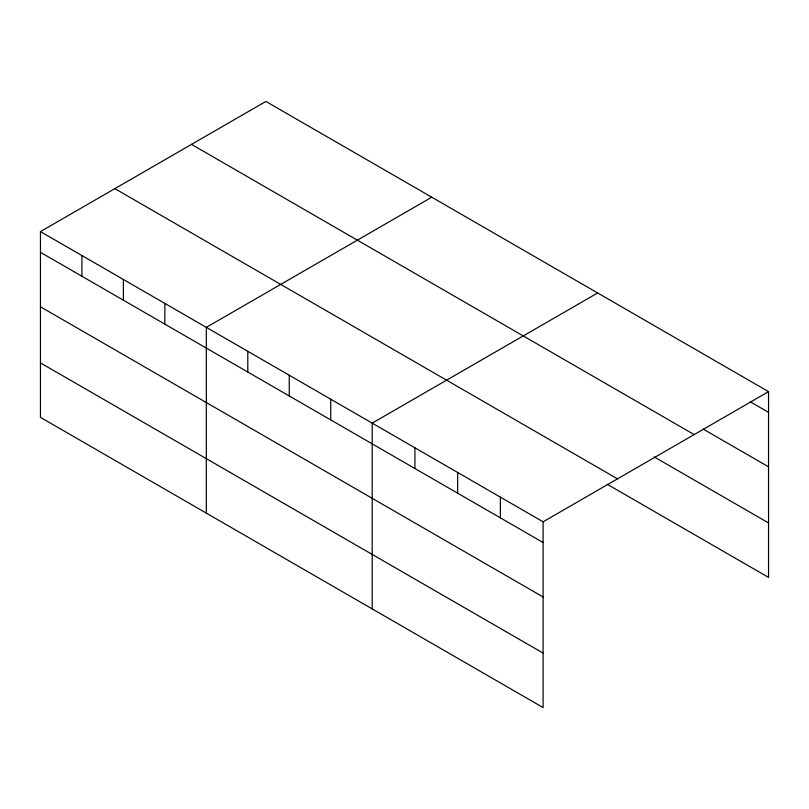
<?xml version="1.0" encoding="UTF-8"?>
<svg xmlns="http://www.w3.org/2000/svg" width="809" height="809" viewBox="0 0 809 809"><rect width="100%" height="100%" fill="white"/><g stroke="black" fill="none" stroke-linecap="round" stroke-linejoin="round"><path stroke-width="1.21" d="M40.45 231.596L543.102 521.805L543.102 707.562L40.45 417.363L40.45 231.596L265.898 101.438L768.55 391.637L768.55 577.404L607.266 484.288M431.773 197.204L206.325 327.362L206.325 513.128M597.649 292.969L372.201 423.127L372.201 608.894M543.102 521.805L768.55 391.637M750.388 401.871L768.55 412.357M703.395 429.205L768.55 466.823M191.5 144.386L694.152 434.595M654.259 456.954L768.55 522.938M114.848 188.649L617.5 478.847M40.45 252.317L543.102 542.526M40.45 306.783L543.102 596.981M40.45 362.897L543.102 653.096M500.377 497.131L500.377 517.851M457.651 472.466L457.651 493.187M414.926 447.802L414.926 468.522M330.729 399.191L330.729 419.911M289.258 375.245L289.258 395.965M247.797 351.308L247.797 372.029M164.854 303.426L164.854 324.146M123.383 279.479L123.383 300.2M81.921 255.543L81.921 276.263"/></g></svg>
